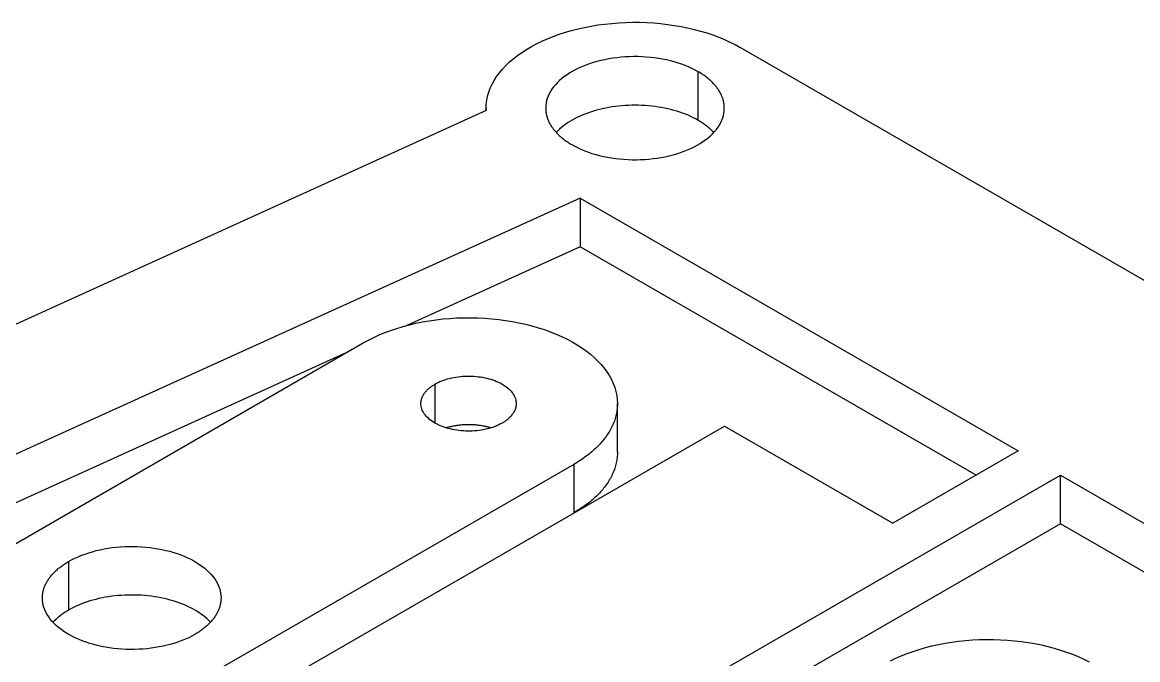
# Model space of a CAD drawing. Header units: millimetres. Extents: x 50 to 268, y 35 to 119.
# Drawn here: x 256.76 to 262.66, y 115.63 to 119 of the extents above; entities that cross this region are included whole.
import ezdxf

# ---------------------------------------------------------------- set-up
doc = ezdxf.new("R2010")
doc.units = ezdxf.units.MM
doc.header["$LTSCALE"] = 0.05
doc.layers.add('iso_model', color=7, linetype='Continuous', lineweight=25)

msp = doc.modelspace()

# ---------------------------------------------------------------- linework, layer by layer
at = {"layer": 'iso_model', "lineweight": 25}
for p, q in [((268, 114.5718), (260.5606, 118.8669)), ((260.3378, 118.4811), (260.3378, 118.7383)), ((259.2167, 118.5326), (254.4759, 116.3802)), ((259.2163, 118.5454), (259.2163, 118.5325)), ((259.7145, 118.0695), (255.0559, 115.9544)), ((259.7145, 118.0695), (262.0312, 116.732)), ((259.7145, 118.0695), (259.7145, 117.8124)), ((259.7145, 117.8124), (258.7961, 117.3954)), ((261.8085, 116.6034), (259.7145, 117.8124)), ((253.9021, 114.6103), (258.5665, 117.3033)), ((258.4679, 117.2464), (255.0562, 115.6974)), ((258.9452, 117.0847), (258.9452, 116.879)), ((259.9108, 116.7247), (259.9108, 116.9819)), ((256.4681, 114.5488), (260.477, 116.8633)), ((260.477, 116.8633), (261.3679, 116.349)), ((262.0312, 116.732), (261.3679, 116.349)), ((259.6801, 116.6604), (255.6712, 114.3459)), ((259.6801, 116.6604), (259.6801, 116.4032)), ((257.5817, 113.9059), (262.254, 116.6034)), ((262.254, 116.6034), (263.4559, 115.9095)), ((262.254, 116.3462), (262.254, 116.6034)), ((262.254, 116.3462), (257.788, 113.7678)), ((263.4559, 115.6523), (262.254, 116.3462)), ((257.0075, 116.1461), (257.0075, 115.8889))]:
    msp.add_line(p, q, dxfattribs=at)
for points in [[(259.2163, 118.5454, 0), (259.2172, 118.5669, 0), (259.2198, 118.5882, 0), (259.2242, 118.6095, 0), (259.2303, 118.6306, 0), (259.2381, 118.6516, 0), (259.2476, 118.6723, 0), (259.2588, 118.6927, 0), (259.2716, 118.7128, 0), (259.2861, 118.7325, 0), (259.3022, 118.7518, 0), (259.3198, 118.7707, 0), (259.3389, 118.789, 0), (259.3595, 118.8068, 0), (259.3816, 118.8241, 0), (259.405, 118.8407, 0), (259.4298, 118.8566, 0), (259.4558, 118.8719, 0), (259.483, 118.8865, 0), (259.5114, 118.9002, 0), (259.5409, 118.9132, 0), (259.5715, 118.9254, 0), (259.6029, 118.9367, 0), (259.6353, 118.9472, 0), (259.6685, 118.9568, 0), (259.7024, 118.9655, 0), (259.737, 118.9732, 0), (259.7722, 118.98, 0), (259.8079, 118.9858, 0), (259.8441, 118.9906, 0), (259.8806, 118.9945, 0), (259.9174, 118.9973, 0), (259.9543, 118.9992, 0), (259.9914, 119, 0), (260.0285, 118.9998, 0), (260.0655, 118.9987, 0), (260.1025, 118.9965, 0), (260.1391, 118.9933, 0), (260.1755, 118.9891, 0), (260.2115, 118.9839, 0), (260.2471, 118.9778, 0), (260.2821, 118.9707, 0), (260.3165, 118.9627, 0), (260.3502, 118.9537, 0), (260.3831, 118.9438, 0), (260.4152, 118.9331, 0), (260.4464, 118.9214, 0), (260.4766, 118.909, 0), (260.5057, 118.8957, 0), (260.5337, 118.8817, 0), (260.5606, 118.8669, 0)], [(260.3378, 118.7383, 0), (260.3217, 118.7472, 0), (260.3049, 118.7556, 0), (260.2874, 118.7636, 0), (260.2693, 118.771, 0), (260.2506, 118.778, 0), (260.2314, 118.7845, 0), (260.2116, 118.7904, 0), (260.1914, 118.7958, 0), (260.1708, 118.8006, 0), (260.1498, 118.8049, 0), (260.1284, 118.8085, 0), (260.1068, 118.8116, 0), (260.085, 118.8141, 0), (260.063, 118.8161, 0), (260.0408, 118.8174, 0), (260.0186, 118.8181, 0), (259.9963, 118.8182, 0), (259.9741, 118.8177, 0), (259.9519, 118.8166, 0), (259.9299, 118.8149, 0), (259.908, 118.8125, 0), (259.8863, 118.8096, 0), (259.8648, 118.8062, 0), (259.8437, 118.8021, 0), (259.823, 118.7974, 0), (259.8026, 118.7922, 0), (259.7827, 118.7865, 0), (259.7633, 118.7802, 0), (259.7444, 118.7734, 0), (259.7261, 118.7661, 0), (259.7084, 118.7583, 0), (259.6913, 118.75, 0), (259.675, 118.7413, 0), (259.6594, 118.7322, 0), (259.6445, 118.7226, 0), (259.6305, 118.7126, 0), (259.6172, 118.7023, 0), (259.6049, 118.6916, 0), (259.5934, 118.6806, 0), (259.5828, 118.6693, 0), (259.5732, 118.6577, 0), (259.5645, 118.6459, 0), (259.5568, 118.6338, 0), (259.5501, 118.6215, 0), (259.5444, 118.6091, 0), (259.5397, 118.5966, 0), (259.536, 118.5839, 0), (259.5334, 118.5711, 0), (259.5318, 118.5583, 0), (259.5313, 118.5454, 0)], [(260.4762, 118.5454, 0), (260.4762, 118.5497, 0), (260.476, 118.554, 0), (260.4757, 118.5583, 0), (260.4753, 118.5626, 0), (260.4748, 118.5668, 0), (260.4741, 118.5711, 0), (260.4734, 118.5754, 0), (260.4725, 118.5796, 0), (260.4715, 118.5839, 0), (260.4704, 118.5881, 0), (260.4692, 118.5923, 0), (260.4679, 118.5966, 0), (260.4664, 118.6008, 0), (260.4648, 118.6049, 0), (260.4632, 118.6091, 0), (260.4614, 118.6133, 0), (260.4595, 118.6174, 0), (260.4575, 118.6215, 0), (260.4553, 118.6256, 0), (260.4531, 118.6297, 0), (260.4507, 118.6338, 0), (260.4483, 118.6378, 0), (260.4457, 118.6419, 0), (260.443, 118.6459, 0), (260.4403, 118.6498, 0), (260.4374, 118.6538, 0), (260.4344, 118.6577, 0), (260.4313, 118.6616, 0), (260.428, 118.6654, 0), (260.4247, 118.6693, 0), (260.4213, 118.6731, 0), (260.4178, 118.6768, 0), (260.4142, 118.6806, 0), (260.4104, 118.6843, 0), (260.4066, 118.688, 0), (260.4027, 118.6916, 0), (260.3986, 118.6952, 0), (260.3945, 118.6988, 0), (260.3903, 118.7023, 0), (260.386, 118.7058, 0), (260.3816, 118.7092, 0), (260.3771, 118.7126, 0), (260.3725, 118.716, 0), (260.3678, 118.7193, 0), (260.363, 118.7226, 0), (260.3582, 118.7258, 0), (260.3532, 118.729, 0), (260.3482, 118.7322, 0), (260.343, 118.7353, 0), (260.3378, 118.7383, 0)], [(259.2167, 118.5326, 0), (259.2166, 118.5329, 0), (259.2166, 118.5331, 0), (259.2166, 118.5334, 0), (259.2166, 118.5337, 0), (259.2166, 118.5339, 0), (259.2166, 118.5342, 0), (259.2166, 118.5344, 0), (259.2166, 118.5347, 0), (259.2166, 118.5349, 0), (259.2165, 118.5352, 0), (259.2165, 118.5354, 0), (259.2165, 118.5357, 0), (259.2165, 118.536, 0), (259.2165, 118.5362, 0), (259.2165, 118.5365, 0), (259.2165, 118.5367, 0), (259.2165, 118.537, 0), (259.2165, 118.5372, 0), (259.2165, 118.5375, 0), (259.2165, 118.5378, 0), (259.2164, 118.538, 0), (259.2164, 118.5383, 0), (259.2164, 118.5385, 0), (259.2164, 118.5388, 0), (259.2164, 118.539, 0), (259.2164, 118.5393, 0), (259.2164, 118.5395, 0), (259.2164, 118.5398, 0), (259.2164, 118.5401, 0), (259.2164, 118.5403, 0), (259.2164, 118.5406, 0), (259.2164, 118.5408, 0), (259.2164, 118.5411, 0), (259.2164, 118.5413, 0), (259.2164, 118.5416, 0), (259.2164, 118.5419, 0), (259.2164, 118.5421, 0), (259.2164, 118.5424, 0), (259.2164, 118.5426, 0), (259.2164, 118.5429, 0), (259.2164, 118.5431, 0), (259.2164, 118.5434, 0), (259.2163, 118.5436, 0), (259.2163, 118.5439, 0), (259.2163, 118.5442, 0), (259.2163, 118.5444, 0), (259.2163, 118.5447, 0), (259.2163, 118.5449, 0), (259.2163, 118.5452, 0), (259.2163, 118.5454, 0)], [(259.5313, 118.5454, 0), (259.5314, 118.5412, 0), (259.5315, 118.5369, 0), (259.5318, 118.5326, 0), (259.5322, 118.5283, 0), (259.5328, 118.524, 0), (259.5334, 118.5198, 0), (259.5342, 118.5155, 0), (259.535, 118.5113, 0), (259.536, 118.507, 0), (259.5371, 118.5028, 0), (259.5383, 118.4985, 0), (259.5397, 118.4943, 0), (259.5411, 118.4901, 0), (259.5427, 118.4859, 0), (259.5444, 118.4818, 0), (259.5462, 118.4776, 0), (259.5481, 118.4735, 0), (259.5501, 118.4693, 0), (259.5522, 118.4652, 0), (259.5544, 118.4612, 0), (259.5568, 118.4571, 0), (259.5592, 118.453, 0), (259.5618, 118.449, 0), (259.5645, 118.445, 0), (259.5673, 118.4411, 0), (259.5702, 118.4371, 0), (259.5732, 118.4332, 0), (259.5763, 118.4293, 0), (259.5795, 118.4254, 0), (259.5828, 118.4216, 0), (259.5862, 118.4178, 0), (259.5898, 118.414, 0), (259.5934, 118.4103, 0), (259.5971, 118.4066, 0), (259.6009, 118.4029, 0), (259.6049, 118.3993, 0), (259.6089, 118.3957, 0), (259.613, 118.3921, 0), (259.6172, 118.3886, 0), (259.6215, 118.3851, 0), (259.626, 118.3817, 0), (259.6305, 118.3783, 0), (259.635, 118.3749, 0), (259.6397, 118.3716, 0), (259.6445, 118.3683, 0), (259.6494, 118.3651, 0), (259.6543, 118.3619, 0), (259.6594, 118.3587, 0), (259.6645, 118.3556, 0), (259.6697, 118.3526, 0)], [(260.3378, 118.4811, 0), (260.3252, 118.4882, 0), (260.312, 118.495, 0), (260.2984, 118.5015, 0), (260.2845, 118.5077, 0), (260.2701, 118.5136, 0), (260.2554, 118.5191, 0), (260.2403, 118.5244, 0), (260.2248, 118.5293, 0), (260.2091, 118.5339, 0), (260.1931, 118.5382, 0), (260.1768, 118.5421, 0), (260.1603, 118.5456, 0), (260.1436, 118.5488, 0), (260.1266, 118.5516, 0), (260.1095, 118.5541, 0), (260.0923, 118.5562, 0), (260.0749, 118.5579, 0), (260.0575, 118.5593, 0), (260.0399, 118.5602, 0), (260.0223, 118.5608, 0), (260.0047, 118.561, 0), (259.9871, 118.5609, 0), (259.9695, 118.5603, 0), (259.9519, 118.5594, 0), (259.9344, 118.5581, 0), (259.9171, 118.5564, 0), (259.8998, 118.5544, 0), (259.8827, 118.5519, 0), (259.8657, 118.5491, 0), (259.849, 118.546, 0), (259.8324, 118.5425, 0), (259.8161, 118.5386, 0), (259.8001, 118.5344, 0), (259.7843, 118.5298, 0), (259.7689, 118.5249, 0), (259.7538, 118.5197, 0), (259.739, 118.5142, 0), (259.7246, 118.5083, 0), (259.7106, 118.5021, 0), (259.6969, 118.4957, 0), (259.6838, 118.4889, 0), (259.671, 118.4819, 0), (259.6587, 118.4746, 0), (259.6469, 118.467, 0), (259.6356, 118.4592, 0), (259.6248, 118.4512, 0), (259.6146, 118.4429, 0), (259.6049, 118.4344, 0), (259.5957, 118.4257, 0), (259.5871, 118.4169, 0)], [(259.6697, 118.3526, 0), (259.6858, 118.3437, 0), (259.7026, 118.3353, 0), (259.7201, 118.3273, 0), (259.7382, 118.3198, 0), (259.7569, 118.3129, 0), (259.7762, 118.3064, 0), (259.7959, 118.3005, 0), (259.8161, 118.2951, 0), (259.8368, 118.2903, 0), (259.8578, 118.286, 0), (259.8791, 118.2823, 0), (259.9007, 118.2792, 0), (259.9225, 118.2767, 0), (259.9446, 118.2748, 0), (259.9667, 118.2735, 0), (259.9889, 118.2728, 0), (260.0112, 118.2727, 0), (260.0334, 118.2732, 0), (260.0556, 118.2743, 0), (260.0777, 118.276, 0), (260.0996, 118.2783, 0), (260.1213, 118.2812, 0), (260.1427, 118.2847, 0), (260.1638, 118.2888, 0), (260.1846, 118.2934, 0), (260.2049, 118.2986, 0), (260.2248, 118.3044, 0), (260.2443, 118.3107, 0), (260.2632, 118.3175, 0), (260.2815, 118.3248, 0), (260.2992, 118.3326, 0), (260.3162, 118.3408, 0), (260.3326, 118.3496, 0), (260.3482, 118.3587, 0), (260.363, 118.3683, 0), (260.3771, 118.3783, 0), (260.3903, 118.3886, 0), (260.4027, 118.3993, 0), (260.4142, 118.4103, 0), (260.4247, 118.4216, 0), (260.4344, 118.4332, 0), (260.443, 118.445, 0), (260.4507, 118.4571, 0), (260.4575, 118.4693, 0), (260.4632, 118.4818, 0), (260.4679, 118.4943, 0), (260.4715, 118.507, 0), (260.4741, 118.5198, 0), (260.4757, 118.5326, 0), (260.4762, 118.5454, 0)], [(260.4204, 118.4169, 0), (260.4191, 118.4183, 0), (260.4178, 118.4197, 0), (260.4164, 118.4211, 0), (260.4151, 118.4225, 0), (260.4137, 118.4239, 0), (260.4123, 118.4253, 0), (260.4109, 118.4267, 0), (260.4095, 118.428, 0), (260.408, 118.4294, 0), (260.4066, 118.4308, 0), (260.4051, 118.4322, 0), (260.4037, 118.4335, 0), (260.4022, 118.4349, 0), (260.4007, 118.4362, 0), (260.3992, 118.4376, 0), (260.3976, 118.4389, 0), (260.3961, 118.4403, 0), (260.3945, 118.4416, 0), (260.393, 118.4429, 0), (260.3914, 118.4442, 0), (260.3898, 118.4456, 0), (260.3882, 118.4469, 0), (260.3865, 118.4482, 0), (260.3849, 118.4495, 0), (260.3832, 118.4508, 0), (260.3816, 118.452, 0), (260.3799, 118.4533, 0), (260.3782, 118.4546, 0), (260.3765, 118.4559, 0), (260.3748, 118.4571, 0), (260.3731, 118.4584, 0), (260.3713, 118.4597, 0), (260.3696, 118.4609, 0), (260.3678, 118.4621, 0), (260.366, 118.4634, 0), (260.3642, 118.4646, 0), (260.3624, 118.4658, 0), (260.3606, 118.467, 0), (260.3588, 118.4683, 0), (260.3569, 118.4695, 0), (260.3551, 118.4707, 0), (260.3532, 118.4718, 0), (260.3513, 118.473, 0), (260.3494, 118.4742, 0), (260.3475, 118.4754, 0), (260.3456, 118.4765, 0), (260.3437, 118.4777, 0), (260.3418, 118.4789, 0), (260.3398, 118.48, 0), (260.3378, 118.4811, 0)], [(258.5665, 117.3033, 0), (258.5934, 117.3181, 0), (258.6214, 117.3322, 0), (258.6505, 117.3454, 0), (258.6807, 117.3579, 0), (258.7119, 117.3695, 0), (258.744, 117.3802, 0), (258.7769, 117.3901, 0), (258.8106, 117.3991, 0), (258.845, 117.4071, 0), (258.88, 117.4142, 0), (258.9156, 117.4204, 0), (258.9516, 117.4255, 0), (258.988, 117.4297, 0), (259.0246, 117.4329, 0), (259.0616, 117.4351, 0), (259.0986, 117.4363, 0), (259.1357, 117.4364, 0), (259.1728, 117.4356, 0), (259.2097, 117.4337, 0), (259.2465, 117.4309, 0), (259.283, 117.427, 0), (259.3192, 117.4222, 0), (259.3549, 117.4164, 0), (259.3901, 117.4096, 0), (259.4247, 117.4019, 0), (259.4586, 117.3932, 0), (259.4918, 117.3836, 0), (259.5242, 117.3732, 0), (259.5556, 117.3618, 0), (259.5862, 117.3497, 0), (259.6157, 117.3367, 0), (259.6441, 117.3229, 0), (259.6713, 117.3083, 0), (259.6973, 117.2931, 0), (259.7221, 117.2771, 0), (259.7455, 117.2605, 0), (259.7676, 117.2433, 0), (259.7882, 117.2255, 0), (259.8073, 117.2071, 0), (259.8249, 117.1883, 0), (259.841, 117.1689, 0), (259.8555, 117.1492, 0), (259.8683, 117.1291, 0), (259.8795, 117.1087, 0), (259.889, 117.088, 0), (259.8968, 117.0671, 0), (259.9029, 117.0459, 0), (259.9073, 117.0247, 0), (259.9099, 117.0033, 0), (259.9108, 116.9819, 0)], [(258.9452, 117.0847, 0), (258.9538, 117.0895, 0), (258.9627, 117.094, 0), (258.972, 117.0982, 0), (258.9817, 117.1022, 0), (258.9917, 117.1059, 0), (259.0019, 117.1093, 0), (259.0125, 117.1125, 0), (259.0233, 117.1154, 0), (259.0343, 117.118, 0), (259.0455, 117.1202, 0), (259.0568, 117.1222, 0), (259.0684, 117.1238, 0), (259.08, 117.1252, 0), (259.0918, 117.1262, 0), (259.1036, 117.1269, 0), (259.1154, 117.1273, 0), (259.1273, 117.1273, 0), (259.1392, 117.1271, 0), (259.151, 117.1265, 0), (259.1628, 117.1256, 0), (259.1744, 117.1243, 0), (259.186, 117.1228, 0), (259.1974, 117.1209, 0), (259.2087, 117.1187, 0), (259.2198, 117.1163, 0), (259.2306, 117.1135, 0), (259.2412, 117.1104, 0), (259.2516, 117.1071, 0), (259.2617, 117.1035, 0), (259.2714, 117.0996, 0), (259.2809, 117.0954, 0), (259.29, 117.091, 0), (259.2987, 117.0863, 0), (259.307, 117.0815, 0), (259.3149, 117.0763, 0), (259.3224, 117.071, 0), (259.3295, 117.0655, 0), (259.3361, 117.0598, 0), (259.3422, 117.0539, 0), (259.3478, 117.0479, 0), (259.353, 117.0417, 0), (259.3576, 117.0354, 0), (259.3617, 117.029, 0), (259.3653, 117.0225, 0), (259.3683, 117.0158, 0), (259.3708, 117.0091, 0), (259.3728, 117.0024, 0), (259.3742, 116.9956, 0), (259.375, 116.9887, 0), (259.3753, 116.9819, 0)], [(258.8714, 116.9819, 0), (258.8714, 116.9842, 0), (258.8715, 116.9864, 0), (258.8716, 116.9887, 0), (258.8719, 116.991, 0), (258.8721, 116.9933, 0), (258.8725, 116.9956, 0), (258.8729, 116.9978, 0), (258.8733, 117.0001, 0), (258.8739, 117.0024, 0), (258.8745, 117.0046, 0), (258.8751, 117.0069, 0), (258.8758, 117.0091, 0), (258.8766, 117.0114, 0), (258.8774, 117.0136, 0), (258.8783, 117.0158, 0), (258.8793, 117.018, 0), (258.8803, 117.0203, 0), (258.8814, 117.0225, 0), (258.8825, 117.0246, 0), (258.8837, 117.0268, 0), (258.8849, 117.029, 0), (258.8863, 117.0311, 0), (258.8876, 117.0333, 0), (258.8891, 117.0354, 0), (258.8905, 117.0375, 0), (258.8921, 117.0396, 0), (258.8937, 117.0417, 0), (258.8953, 117.0438, 0), (258.8971, 117.0459, 0), (258.8988, 117.0479, 0), (258.9006, 117.0499, 0), (258.9025, 117.052, 0), (258.9045, 117.0539, 0), (258.9064, 117.0559, 0), (258.9085, 117.0579, 0), (258.9106, 117.0598, 0), (258.9127, 117.0617, 0), (258.9149, 117.0636, 0), (258.9172, 117.0655, 0), (258.9195, 117.0674, 0), (258.9218, 117.0692, 0), (258.9242, 117.071, 0), (258.9267, 117.0728, 0), (258.9292, 117.0746, 0), (258.9317, 117.0763, 0), (258.9343, 117.0781, 0), (258.937, 117.0798, 0), (258.9397, 117.0815, 0), (258.9424, 117.0831, 0), (258.9452, 117.0847, 0)], [(259.3015, 116.879, 0), (259.2929, 116.8743, 0), (259.2839, 116.8698, 0), (259.2746, 116.8655, 0), (259.265, 116.8615, 0), (259.255, 116.8578, 0), (259.2447, 116.8544, 0), (259.2342, 116.8512, 0), (259.2234, 116.8484, 0), (259.2124, 116.8458, 0), (259.2012, 116.8435, 0), (259.1898, 116.8415, 0), (259.1783, 116.8399, 0), (259.1667, 116.8386, 0), (259.1549, 116.8375, 0), (259.1431, 116.8368, 0), (259.1312, 116.8365, 0), (259.1194, 116.8364, 0), (259.1075, 116.8367, 0), (259.0957, 116.8373, 0), (259.0839, 116.8382, 0), (259.0722, 116.8394, 0), (259.0607, 116.841, 0), (259.0492, 116.8428, 0), (259.038, 116.845, 0), (259.0269, 116.8475, 0), (259.016, 116.8502, 0), (259.0054, 116.8533, 0), (258.9951, 116.8566, 0), (258.985, 116.8603, 0), (258.9752, 116.8642, 0), (258.9658, 116.8683, 0), (258.9567, 116.8727, 0), (258.948, 116.8774, 0), (258.9397, 116.8823, 0), (258.9317, 116.8874, 0), (258.9242, 116.8927, 0), (258.9172, 116.8982, 0), (258.9106, 116.9039, 0), (258.9045, 116.9098, 0), (258.8988, 116.9158, 0), (258.8937, 116.922, 0), (258.8891, 116.9283, 0), (258.8849, 116.9347, 0), (258.8814, 116.9413, 0), (258.8783, 116.9479, 0), (258.8758, 116.9546, 0), (258.8739, 116.9614, 0), (258.8725, 116.9682, 0), (258.8716, 116.975, 0), (258.8714, 116.9819, 0)], [(259.3753, 116.9819, 0), (259.3753, 116.9796, 0), (259.3752, 116.9773, 0), (259.375, 116.975, 0), (259.3748, 116.9727, 0), (259.3745, 116.9705, 0), (259.3742, 116.9682, 0), (259.3738, 116.9659, 0), (259.3733, 116.9636, 0), (259.3728, 116.9614, 0), (259.3722, 116.9591, 0), (259.3716, 116.9569, 0), (259.3708, 116.9546, 0), (259.3701, 116.9524, 0), (259.3692, 116.9501, 0), (259.3683, 116.9479, 0), (259.3674, 116.9457, 0), (259.3664, 116.9435, 0), (259.3653, 116.9413, 0), (259.3642, 116.9391, 0), (259.363, 116.9369, 0), (259.3617, 116.9347, 0), (259.3604, 116.9326, 0), (259.359, 116.9304, 0), (259.3576, 116.9283, 0), (259.3561, 116.9262, 0), (259.3546, 116.9241, 0), (259.353, 116.922, 0), (259.3513, 116.9199, 0), (259.3496, 116.9179, 0), (259.3478, 116.9158, 0), (259.346, 116.9138, 0), (259.3441, 116.9118, 0), (259.3422, 116.9098, 0), (259.3402, 116.9078, 0), (259.3382, 116.9059, 0), (259.3361, 116.9039, 0), (259.3339, 116.902, 0), (259.3317, 116.9001, 0), (259.3295, 116.8982, 0), (259.3272, 116.8964, 0), (259.3248, 116.8945, 0), (259.3224, 116.8927, 0), (259.32, 116.8909, 0), (259.3175, 116.8891, 0), (259.3149, 116.8874, 0), (259.3123, 116.8857, 0), (259.3097, 116.884, 0), (259.307, 116.8823, 0), (259.3043, 116.8806, 0), (259.3015, 116.879, 0)], [(259.9108, 116.9819, 0), (259.9107, 116.9747, 0), (259.9104, 116.9676, 0), (259.9099, 116.9605, 0), (259.9092, 116.9533, 0), (259.9083, 116.9462, 0), (259.9073, 116.9391, 0), (259.906, 116.932, 0), (259.9045, 116.9249, 0), (259.9029, 116.9178, 0), (259.9011, 116.9107, 0), (259.899, 116.9037, 0), (259.8968, 116.8967, 0), (259.8944, 116.8897, 0), (259.8918, 116.8827, 0), (259.889, 116.8757, 0), (259.886, 116.8688, 0), (259.8828, 116.8619, 0), (259.8795, 116.855, 0), (259.8759, 116.8482, 0), (259.8722, 116.8414, 0), (259.8683, 116.8346, 0), (259.8642, 116.8279, 0), (259.8599, 116.8212, 0), (259.8555, 116.8145, 0), (259.8508, 116.8079, 0), (259.846, 116.8013, 0), (259.841, 116.7948, 0), (259.8358, 116.7883, 0), (259.8305, 116.7819, 0), (259.8249, 116.7755, 0), (259.8192, 116.7691, 0), (259.8134, 116.7629, 0), (259.8073, 116.7566, 0), (259.8011, 116.7504, 0), (259.7947, 116.7443, 0), (259.7882, 116.7383, 0), (259.7815, 116.7323, 0), (259.7746, 116.7263, 0), (259.7676, 116.7205, 0), (259.7604, 116.7147, 0), (259.753, 116.7089, 0), (259.7455, 116.7032, 0), (259.7379, 116.6976, 0), (259.7301, 116.6921, 0), (259.7221, 116.6866, 0), (259.714, 116.6812, 0), (259.7057, 116.6759, 0), (259.6973, 116.6707, 0), (259.6888, 116.6655, 0), (259.6801, 116.6604, 0)], [(259.2412, 116.8533, 0), (259.2368, 116.8546, 0), (259.2324, 116.8558, 0), (259.228, 116.857, 0), (259.2235, 116.8582, 0), (259.219, 116.8593, 0), (259.2144, 116.8603, 0), (259.2098, 116.8613, 0), (259.2052, 116.8623, 0), (259.2006, 116.8632, 0), (259.1959, 116.864, 0), (259.1912, 116.8648, 0), (259.1864, 116.8655, 0), (259.1817, 116.8662, 0), (259.1769, 116.8668, 0), (259.1721, 116.8674, 0), (259.1673, 116.8679, 0), (259.1624, 116.8684, 0), (259.1576, 116.8688, 0), (259.1527, 116.8692, 0), (259.1478, 116.8695, 0), (259.1429, 116.8697, 0), (259.138, 116.8699, 0), (259.1331, 116.8701, 0), (259.1282, 116.8701, 0), (259.1233, 116.8702, 0), (259.1184, 116.8701, 0), (259.1135, 116.8701, 0), (259.1086, 116.8699, 0), (259.1037, 116.8697, 0), (259.0988, 116.8695, 0), (259.094, 116.8692, 0), (259.0891, 116.8688, 0), (259.0842, 116.8684, 0), (259.0794, 116.8679, 0), (259.0746, 116.8674, 0), (259.0698, 116.8668, 0), (259.065, 116.8662, 0), (259.0602, 116.8655, 0), (259.0555, 116.8648, 0), (259.0508, 116.864, 0), (259.0461, 116.8632, 0), (259.0414, 116.8623, 0), (259.0368, 116.8613, 0), (259.0322, 116.8603, 0), (259.0277, 116.8593, 0), (259.0232, 116.8582, 0), (259.0187, 116.857, 0), (259.0142, 116.8558, 0), (259.0098, 116.8546, 0), (259.0055, 116.8533, 0)], [(259.9108, 116.7247, 0), (259.9107, 116.7177, 0), (259.9104, 116.7106, 0), (259.9099, 116.7036, 0), (259.9092, 116.6966, 0), (259.9084, 116.6895, 0), (259.9074, 116.6825, 0), (259.9061, 116.6755, 0), (259.9047, 116.6685, 0), (259.9031, 116.6615, 0), (259.9013, 116.6546, 0), (259.8994, 116.6476, 0), (259.8972, 116.6407, 0), (259.8949, 116.6338, 0), (259.8923, 116.6269, 0), (259.8896, 116.62, 0), (259.8867, 116.6132, 0), (259.8836, 116.6064, 0), (259.8804, 116.5996, 0), (259.8769, 116.5929, 0), (259.8733, 116.5861, 0), (259.8695, 116.5795, 0), (259.8655, 116.5728, 0), (259.8613, 116.5662, 0), (259.857, 116.5596, 0), (259.8525, 116.5531, 0), (259.8478, 116.5466, 0), (259.8429, 116.5401, 0), (259.8379, 116.5337, 0), (259.8327, 116.5273, 0), (259.8273, 116.521, 0), (259.8218, 116.5148, 0), (259.8161, 116.5085, 0), (259.8102, 116.5024, 0), (259.8041, 116.4963, 0), (259.7979, 116.4902, 0), (259.7915, 116.4842, 0), (259.785, 116.4782, 0), (259.7783, 116.4724, 0), (259.7715, 116.4665, 0), (259.7645, 116.4608, 0), (259.7573, 116.4551, 0), (259.75, 116.4494, 0), (259.7426, 116.4439, 0), (259.735, 116.4384, 0), (259.7272, 116.4329, 0), (259.7193, 116.4276, 0), (259.7113, 116.4223, 0), (259.7031, 116.4171, 0), (259.6948, 116.4119, 0), (259.6863, 116.4068, 0)], [(257.0075, 116.1461, 0), (257.0236, 116.1549, 0), (257.0404, 116.1634, 0), (257.0579, 116.1713, 0), (257.076, 116.1788, 0), (257.0947, 116.1858, 0), (257.114, 116.1922, 0), (257.1337, 116.1981, 0), (257.154, 116.2035, 0), (257.1746, 116.2084, 0), (257.1956, 116.2126, 0), (257.2169, 116.2163, 0), (257.2385, 116.2194, 0), (257.2604, 116.2219, 0), (257.2824, 116.2238, 0), (257.3045, 116.2251, 0), (257.3268, 116.2258, 0), (257.349, 116.2259, 0), (257.3713, 116.2254, 0), (257.3934, 116.2243, 0), (257.4155, 116.2226, 0), (257.4374, 116.2203, 0), (257.4591, 116.2174, 0), (257.4805, 116.2139, 0), (257.5016, 116.2098, 0), (257.5224, 116.2052, 0), (257.5428, 116.2, 0), (257.5627, 116.1943, 0), (257.5821, 116.188, 0), (257.601, 116.1812, 0), (257.6193, 116.1739, 0), (257.637, 116.1661, 0), (257.654, 116.1578, 0), (257.6704, 116.1491, 0), (257.686, 116.1399, 0), (257.7009, 116.1303, 0), (257.7149, 116.1204, 0), (257.7281, 116.11, 0), (257.7405, 116.0993, 0), (257.752, 116.0883, 0), (257.7626, 116.077, 0), (257.7722, 116.0654, 0), (257.7809, 116.0536, 0), (257.7886, 116.0415, 0), (257.7953, 116.0293, 0), (257.801, 116.0169, 0), (257.8057, 116.0043, 0), (257.8093, 115.9916, 0), (257.812, 115.9789, 0), (257.8135, 115.966, 0), (257.8141, 115.9532, 0)], [(256.8691, 115.9532, 0), (256.8692, 115.9575, 0), (256.8694, 115.9618, 0), (256.8697, 115.966, 0), (256.8701, 115.9703, 0), (256.8706, 115.9746, 0), (256.8712, 115.9789, 0), (256.872, 115.9831, 0), (256.8729, 115.9874, 0), (256.8739, 115.9916, 0), (256.875, 115.9959, 0), (256.8762, 116.0001, 0), (256.8775, 116.0043, 0), (256.879, 116.0085, 0), (256.8805, 116.0127, 0), (256.8822, 116.0169, 0), (256.884, 116.021, 0), (256.8859, 116.0252, 0), (256.8879, 116.0293, 0), (256.89, 116.0334, 0), (256.8923, 116.0375, 0), (256.8946, 116.0415, 0), (256.8971, 116.0456, 0), (256.8996, 116.0496, 0), (256.9023, 116.0536, 0), (256.9051, 116.0576, 0), (256.908, 116.0615, 0), (256.911, 116.0654, 0), (256.9141, 116.0693, 0), (256.9173, 116.0732, 0), (256.9206, 116.077, 0), (256.9241, 116.0808, 0), (256.9276, 116.0846, 0), (256.9312, 116.0883, 0), (256.9349, 116.092, 0), (256.9388, 116.0957, 0), (256.9427, 116.0993, 0), (256.9467, 116.1029, 0), (256.9508, 116.1065, 0), (256.9551, 116.11, 0), (256.9594, 116.1135, 0), (256.9638, 116.117, 0), (256.9683, 116.1204, 0), (256.9729, 116.1237, 0), (256.9776, 116.1271, 0), (256.9823, 116.1303, 0), (256.9872, 116.1336, 0), (256.9922, 116.1368, 0), (256.9972, 116.1399, 0), (257.0023, 116.143, 0), (257.0075, 116.1461, 0)], [(257.6757, 115.7603, 0), (257.6596, 115.7514, 0), (257.6428, 115.743, 0), (257.6253, 115.7351, 0), (257.6072, 115.7276, 0), (257.5885, 115.7206, 0), (257.5692, 115.7142, 0), (257.5494, 115.7082, 0), (257.5292, 115.7029, 0), (257.5086, 115.698, 0), (257.4876, 115.6938, 0), (257.4663, 115.6901, 0), (257.4447, 115.687, 0), (257.4228, 115.6845, 0), (257.4008, 115.6826, 0), (257.3787, 115.6813, 0), (257.3564, 115.6806, 0), (257.3342, 115.6805, 0), (257.3119, 115.681, 0), (257.2898, 115.6821, 0), (257.2677, 115.6838, 0), (257.2458, 115.6861, 0), (257.2241, 115.689, 0), (257.2027, 115.6925, 0), (257.1816, 115.6965, 0), (257.1608, 115.7012, 0), (257.1404, 115.7064, 0), (257.1205, 115.7121, 0), (257.1011, 115.7184, 0), (257.0822, 115.7252, 0), (257.0639, 115.7325, 0), (257.0462, 115.7403, 0), (257.0292, 115.7486, 0), (257.0128, 115.7573, 0), (256.9972, 115.7665, 0), (256.9823, 115.776, 0), (256.9683, 115.786, 0), (256.9551, 115.7963, 0), (256.9427, 115.807, 0), (256.9312, 115.818, 0), (256.9206, 115.8294, 0), (256.911, 115.8409, 0), (256.9023, 115.8528, 0), (256.8946, 115.8648, 0), (256.8879, 115.8771, 0), (256.8822, 115.8895, 0), (256.8775, 115.9021, 0), (256.8739, 115.9148, 0), (256.8712, 115.9275, 0), (256.8697, 115.9403, 0), (256.8691, 115.9532, 0)], [(257.7583, 115.8246, 0), (257.7497, 115.8335, 0), (257.7405, 115.8422, 0), (257.7308, 115.8507, 0), (257.7205, 115.8589, 0), (257.7097, 115.867, 0), (257.6984, 115.8748, 0), (257.6866, 115.8824, 0), (257.6744, 115.8897, 0), (257.6616, 115.8967, 0), (257.6484, 115.9034, 0), (257.6348, 115.9099, 0), (257.6208, 115.9161, 0), (257.6064, 115.9219, 0), (257.5916, 115.9275, 0), (257.5765, 115.9327, 0), (257.561, 115.9376, 0), (257.5453, 115.9421, 0), (257.5292, 115.9464, 0), (257.5129, 115.9502, 0), (257.4964, 115.9537, 0), (257.4796, 115.9569, 0), (257.4627, 115.9597, 0), (257.4456, 115.9621, 0), (257.4283, 115.9642, 0), (257.4109, 115.9658, 0), (257.3934, 115.9671, 0), (257.3759, 115.9681, 0), (257.3583, 115.9686, 0), (257.3407, 115.9688, 0), (257.323, 115.9686, 0), (257.3054, 115.968, 0), (257.2879, 115.967, 0), (257.2704, 115.9657, 0), (257.2531, 115.964, 0), (257.2358, 115.9619, 0), (257.2187, 115.9594, 0), (257.2018, 115.9566, 0), (257.1851, 115.9534, 0), (257.1685, 115.9498, 0), (257.1523, 115.9459, 0), (257.1362, 115.9417, 0), (257.1205, 115.9371, 0), (257.1051, 115.9322, 0), (257.09, 115.9269, 0), (257.0753, 115.9213, 0), (257.0609, 115.9154, 0), (257.0469, 115.9092, 0), (257.0334, 115.9027, 0), (257.0202, 115.896, 0), (257.0075, 115.8889, 0)], [(257.8141, 115.9532, 0), (257.814, 115.9489, 0), (257.8138, 115.9446, 0), (257.8135, 115.9403, 0), (257.8131, 115.9361, 0), (257.8126, 115.9318, 0), (257.812, 115.9275, 0), (257.8112, 115.9233, 0), (257.8103, 115.919, 0), (257.8093, 115.9148, 0), (257.8082, 115.9105, 0), (257.807, 115.9063, 0), (257.8057, 115.9021, 0), (257.8042, 115.8979, 0), (257.8027, 115.8937, 0), (257.801, 115.8895, 0), (257.7992, 115.8854, 0), (257.7973, 115.8812, 0), (257.7953, 115.8771, 0), (257.7932, 115.873, 0), (257.7909, 115.8689, 0), (257.7886, 115.8648, 0), (257.7861, 115.8608, 0), (257.7836, 115.8568, 0), (257.7809, 115.8528, 0), (257.7781, 115.8488, 0), (257.7752, 115.8449, 0), (257.7722, 115.8409, 0), (257.7691, 115.8371, 0), (257.7659, 115.8332, 0), (257.7626, 115.8294, 0), (257.7591, 115.8256, 0), (257.7556, 115.8218, 0), (257.752, 115.818, 0), (257.7483, 115.8143, 0), (257.7444, 115.8107, 0), (257.7405, 115.807, 0), (257.7365, 115.8034, 0), (257.7324, 115.7999, 0), (257.7281, 115.7963, 0), (257.7238, 115.7929, 0), (257.7194, 115.7894, 0), (257.7149, 115.786, 0), (257.7103, 115.7826, 0), (257.7056, 115.7793, 0), (257.7009, 115.776, 0), (257.696, 115.7728, 0), (257.691, 115.7696, 0), (257.686, 115.7665, 0), (257.6809, 115.7634, 0), (257.6757, 115.7603, 0)], [(257.0075, 115.8889, 0), (257.0056, 115.8878, 0), (257.0036, 115.8866, 0), (257.0017, 115.8855, 0), (256.9997, 115.8843, 0), (256.9978, 115.8831, 0), (256.9959, 115.882, 0), (256.994, 115.8808, 0), (256.9922, 115.8796, 0), (256.9903, 115.8784, 0), (256.9884, 115.8772, 0), (256.9866, 115.876, 0), (256.9848, 115.8748, 0), (256.9829, 115.8736, 0), (256.9811, 115.8724, 0), (256.9793, 115.8711, 0), (256.9776, 115.8699, 0), (256.9758, 115.8686, 0), (256.974, 115.8674, 0), (256.9723, 115.8661, 0), (256.9706, 115.8649, 0), (256.9689, 115.8636, 0), (256.9672, 115.8624, 0), (256.9655, 115.8611, 0), (256.9638, 115.8598, 0), (256.9621, 115.8585, 0), (256.9605, 115.8572, 0), (256.9588, 115.8559, 0), (256.9572, 115.8546, 0), (256.9556, 115.8533, 0), (256.954, 115.852, 0), (256.9524, 115.8507, 0), (256.9508, 115.8493, 0), (256.9493, 115.848, 0), (256.9477, 115.8467, 0), (256.9462, 115.8453, 0), (256.9447, 115.844, 0), (256.9432, 115.8426, 0), (256.9417, 115.8413, 0), (256.9402, 115.8399, 0), (256.9388, 115.8385, 0), (256.9373, 115.8372, 0), (256.9359, 115.8358, 0), (256.9345, 115.8344, 0), (256.9331, 115.833, 0), (256.9317, 115.8316, 0), (256.9303, 115.8302, 0), (256.9289, 115.8288, 0), (256.9276, 115.8274, 0), (256.9263, 115.826, 0), (256.9249, 115.8246, 0)], [(261.3545, 115.62, 0), (261.3829, 115.6338, 0), (261.4124, 115.6468, 0), (261.443, 115.659, 0), (261.4744, 115.6703, 0), (261.5068, 115.6808, 0), (261.54, 115.6903, 0), (261.5739, 115.699, 0), (261.6085, 115.7067, 0), (261.6437, 115.7135, 0), (261.6795, 115.7193, 0), (261.7156, 115.7242, 0), (261.7521, 115.728, 0), (261.7889, 115.7309, 0), (261.8258, 115.7327, 0), (261.8629, 115.7336, 0), (261.9, 115.7334, 0), (261.9371, 115.7322, 0), (261.974, 115.73, 0), (262.0107, 115.7268, 0), (262.047, 115.7227, 0), (262.0831, 115.7175, 0), (262.1186, 115.7114, 0), (262.1536, 115.7043, 0), (262.188, 115.6962, 0), (262.2217, 115.6873, 0), (262.2546, 115.6774, 0), (262.2867, 115.6666, 0), (262.3179, 115.655, 0), (262.3481, 115.6425, 0), (262.3772, 115.6293, 0), (262.4052, 115.6152, 0)]]:
    msp.add_polyline3d(points, dxfattribs=at)

doc.saveas('drawing.dxf')
